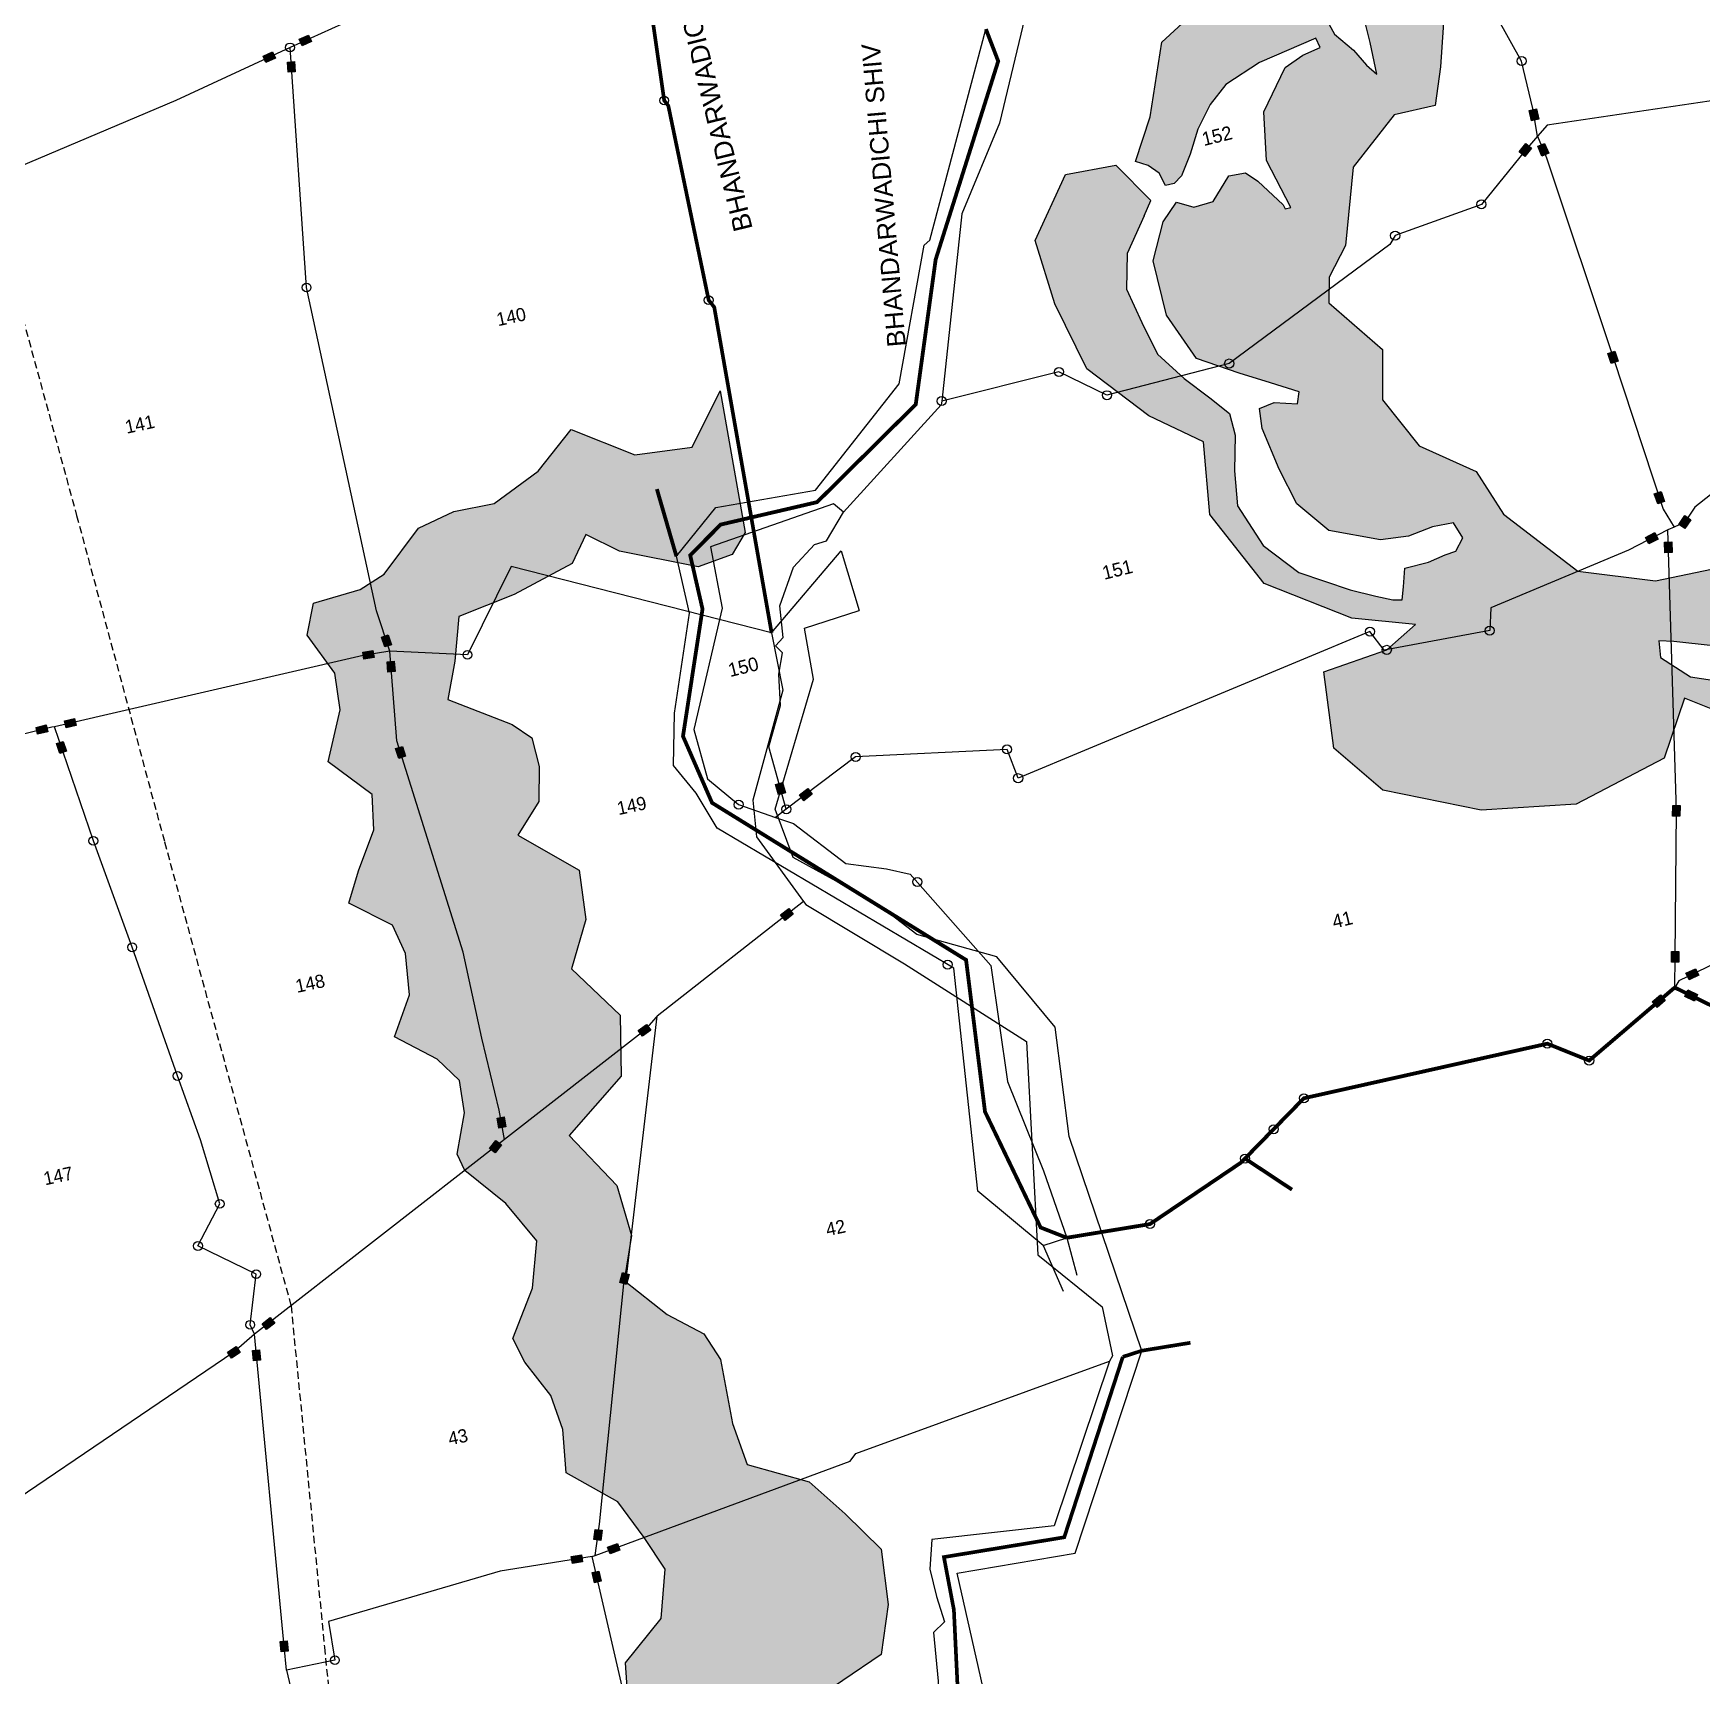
# Model space of a CAD drawing. Header units: metres. Extents: x 314244 to 319090, y 1897847 to 1902845.
# Drawn here: x 315878 to 317015, y 1900184 to 1901303 of the extents above; entities that cross this region are included whole.
import ezdxf

# ---------------------------------------------------------------- set-up
doc = ezdxf.new("R2010")
doc.units = ezdxf.units.M
doc.header["$MEASUREMENT"] = 0
for name, pattern in [('DASHDOT', [1, 0.5, -0.25, 0, -0.25]), ('DASHED', [0.75, 0.5, -0.25]), ('DIVIDE', [1.25, 0.5, -0.25, 0, -0.25, 0, -0.25])]:
    doc.linetypes.add(name, pattern=pattern)
for name, color, linetype in [('LINE_FOOTPATH', 1, 'DASHED'), ('OFF', 1, 'Continuous'), ('POLY_HATCH', 12, 'Continuous'), ('POLY_PARCEL', 6, 'Continuous'), ('POLY_WATER', 4, 'Continuous'), ('SYM_STONE', 1, 'Continuous'), ('TEXT_MAPOUT', 7, 'Continuous'), ('TEXT_PARCEL', 7, 'Continuous'), ('V_BOUND_LINE', 7, 'Continuous'), ('V_BOUND_STREAM_LINE', 7, 'DASHDOT'), ('V_DIVIDE_LINE', 7, 'DIVIDE')]:
    doc.layers.add(name, color=color, linetype=linetype)
doc.styles.get("Standard").update_dxf_attribs({"font": 'arial.ttf'})
doc.styles.add('TEXT_MAP', font='KRDEV050.TTF')

# ---------------------------------------------------------------- blocks, each defined once
blk = doc.blocks.new('STONE')
blk.add_circle((0, 0), 0.851)
blk = doc.blocks.new('STONESQUAREFILLED')
blk.add_hatch(color=256).paths.add_polyline_path([(0.7, -0.48), (0.7, 0.48), (-0.7, 0.48), (-0.7, -0.48)])
blk.add_lwpolyline([(-0.7, 0.48), (0.7, 0.48), (0.7, -0.48), (-0.7, -0.48)], close=True)

msp = doc.modelspace()

# ---------------------------------------------------------------- hatches: boundary and pattern name
at = {"layer": 'POLY_HATCH'}
h = msp.add_hatch(dxfattribs=at)
h.set_pattern_fill('ZIGZAG', color=256, scale=5.181519, angle=13.8093, style=0)
h.set_pattern_definition([(13.80926, (316196.78, 1897551.823), (12.049036, 19.90258), [16.45132, -16.45132]), (103.80926, (316212.756, 1897555.75), (-19.90258, 12.049036), [16.45132, -16.45132])])
h.paths.add_polyline_path([(316860.9, 1901355), (316893.2, 1901366.6), (316904.2, 1901412.5), (316925.4, 1901443.2), (316962.7, 1901467.3), (316960.1, 1901496.1), (316967.4, 1901527.4), (317003.3, 1901567.3), (317004.9, 1901592.4), (317015.9, 1901605.2), (317010.6, 1901638.2), (316969.3, 1901623.6), (316937.9, 1901624.4), (316854.3, 1901584), (316825.7, 1901596.8), (316816.5, 1901636.1), (316828.3, 1901668.5), (316804.9, 1901696.3), (316791.4, 1901726.5), (316789, 1901767.5), (316751, 1901815.1), (316743.1, 1901845.8), (316749.9, 1901902), (316735.1, 1901931.1), (316725.1, 1901953.3), (316735.1, 1901990), (316730.6, 1902023.3), (316696.8, 1902076.7), (316694, 1902112.8), (316647.1, 1902121), (316610.7, 1902109.3), (316571.2, 1902126.6), (316557.3, 1902148.7), (316503.8, 1902180.3), (316497.9, 1902199.5), (316494.3, 1902232.1), (316466.3, 1902249), (316457, 1902268.9), (316452.4, 1902295.7), (316456, 1902312.3), (316411.2, 1902338.1), (316402.4, 1902355.7), (316392, 1902380.2), (316366.5, 1902409.8), (316337.9, 1902438.8), (316332.3, 1902464.9), (316314.5, 1902456.8), (316315.5, 1902447.8), (316323, 1902415.3), (316359.1, 1902392.3), (316356.4, 1902365.4), (316332.7, 1902341.4), (316344.4, 1902295.4), (316390, 1902282.8), (316370.4, 1902255.7), (316358.2, 1902250), (316361.7, 1902238.1), (316367, 1902223.1), (316379.1, 1902204), (316397.6, 1902192.1), (316412.6, 1902190.9), (316425.9, 1902186.8), (316439.5, 1902177.9), (316446.8, 1902161.7), (316456.2, 1902143.5), (316470, 1902130.6), (316493.1, 1902123.2), (316516.7, 1902127.8), (316555.9, 1902088.5), (316619.2, 1902073), (316667.1, 1902094.1), (316663.6, 1902070.2), (316684.3, 1902033.7), (316639.5, 1902010.2), (316591.4, 1901970.5), (316593.1, 1901939), (316619.3, 1901896.6), (316655.5, 1901863), (316641.3, 1901820.4), (316652.8, 1901775.2), (316695, 1901743.8), (316707.3, 1901756.7), (316720.3, 1901764.6), (316735.5, 1901766.7), (316755, 1901766.8), (316761.1, 1901761.3), (316752.4, 1901752.1), (316740.7, 1901745.3), (316723.9, 1901740.4), (316714.8, 1901735.8), (316708.7, 1901733.6), (316703.7, 1901696.4), (316736, 1901658.7), (316778.2, 1901656.6), (316772.3, 1901632.9), (316743.9, 1901605.3), (316757.3, 1901562.2), (316807.6, 1901527.3), (316857.9, 1901538.5), (316924, 1901554.3), (316929.5, 1901579.5), (316948.5, 1901586.2), (316989.5, 1901605.5), (316999.1, 1901607.5), (316961.4, 1901558.3), (316933.8, 1901491.3), (316886.9, 1901469.7), (316865.6, 1901413.2), (316831.2, 1901419.6), (316797.4, 1901427.1), (316766.4, 1901380.3), (316761.6, 1901357.8), (316765.1, 1901339.9), (316768, 1901331.2), (316775.6, 1901326), (316784.2, 1901316.3), (316789, 1901297.1), (316793.5, 1901275.5), (316786.5, 1901281.6), (316777.7, 1901292), (316764.8, 1901302.9), (316756.4, 1901318.1), (316756.4, 1901333.8), (316691.7, 1901338.5), (316647.2, 1901297.3), (316639.1, 1901246.4), (316629.1, 1901216.1), (316637.7, 1901213.2), (316645.2, 1901208), (316649.6, 1901199.7), (316655.6, 1901201.1), (316660.6, 1901206.3), (316666.4, 1901221), (316671.6, 1901238), (316680, 1901254.9), (316690.7, 1901268.6), (316713.7, 1901283.6), (316752, 1901300.1), (316755.1, 1901293.8), (316743.1, 1901288.5), (316731.1, 1901280), (316716.5, 1901249.8), (316718.4, 1901216.6), (316734.9, 1901184.6), (316731.2, 1901183.7), (316729.7, 1901186.4), (316712.5, 1901202.6), (316704, 1901208.3), (316692.7, 1901206.3), (316682.1, 1901188.8), (316669, 1901184.8), (316657.2, 1901188.2), (316647.9, 1901174.9), (316641.1, 1901148.2), (316650.2, 1901111.2), (316670.8, 1901081.8), (316699.9, 1901071.7), (316721.1, 1901065.2), (316740.7, 1901059), (316739.5, 1901050.9), (316723.7, 1901051.7), (316713.7, 1901047.7), (316715.5, 1901034), (316727, 1901006.3), (316739.1, 1900982.6), (316760.8, 1900964.4), (316796, 1900958.2), (316815.1, 1900960.5), (316831.5, 1900966.9), (316845.8, 1900969.7), (316852.2, 1900959.5), (316847.4, 1900950.4), (316840.1, 1900947.9), (316828.9, 1900942.8), (316812.6, 1900938.8), (316811.8, 1900926), (316810.8, 1900917.2), (316804.6, 1900917.2), (316792.9, 1900919.8), (316775.4, 1900924.1), (316740.4, 1900935.9), (316716.2, 1900954.3), (316698.6, 1900981.3), (316696.7, 1901005.1), (316697, 1901029.5), (316693.3, 1901044.3), (316679.7, 1901055), (316662.4, 1901068), (316644.2, 1901084.7), (316633.4, 1901106.3), (316623.1, 1901128.9), (316623.4, 1901153.3), (316635.1, 1901178.9), (316639.6, 1901189.4), (316615.7, 1901213.6), (316581.5, 1901207.2), (316560.7, 1901162.1), (316574.1, 1901119), (316595.9, 1901074.7), (316638.2, 1901042.7), (316675.4, 1901024.8), (316679.8, 1900975.4), (316716.9, 1900928.4), (316776.5, 1900904.7), (316820, 1900900.4), (316800.4, 1900883.1), (316757.6, 1900868.1), (316764.3, 1900816), (316797.6, 1900787.5), (316864.6, 1900773.7), (316929.5, 1900777.9), (316989.4, 1900809.2), (317003.2, 1900850.1), (317022.5, 1900842.4), (317066.5, 1900852.8), (317089.4, 1900892.7), (317112.7, 1900921.5), (317133.9, 1900919), (317152.8, 1900903.1), (317141.8, 1900883.8), (317100.9, 1900844.3), (317099.5, 1900795.9), (317121.4, 1900777.4), (317184.6, 1900778.8), (317224.5, 1900782.6), (317235, 1900761.3), (317188.7, 1900743.9), (317157.6, 1900717.3), (317076.9, 1900683.7), (317080.2, 1900653.8), (317087.2, 1900615.2), (317158.4, 1900598.8), (317210.1, 1900577.9), (317243.9, 1900570.7), (317265.5, 1900587.7), (317286.1, 1900602.9), (317295.8, 1900621), (317303.8, 1900633.1), (317311.9, 1900641.4), (317323.8, 1900647.4), (317330.8, 1900647.6), (317333.9, 1900638.2), (317326.1, 1900625.3), (317320.9, 1900614.6), (317311.2, 1900605.9), (317299.9, 1900591.4), (317281.4, 1900580.6), (317270.3, 1900574.7), (317260.1, 1900567.2), (317241, 1900537.9), (317295.3, 1900486.2), (317343.9, 1900504.2), (317386.2, 1900511.8), (317438.6, 1900484.7), (317486.7, 1900478.3), (317499.2, 1900442.2), (317560.5, 1900411.7), (317615.3, 1900414.3), (317638.2, 1900401.7), (317668.1, 1900370.7), (317690.4, 1900347.5), (317735.2, 1900325), (317711.8, 1900356), (317712.8, 1900389.8), (317662.2, 1900386.6), (317625.2, 1900443.3), (317585.1, 1900443.6), (317543.9, 1900464.5), (317529.3, 1900499.3), (317513, 1900537.7), (317475.7, 1900545.9), (317440.5, 1900569.1), (317425.8, 1900594.2), (317392.7, 1900618.8), (317369.3, 1900646.5), (317361.1, 1900668.3), (317316.3, 1900694.1), (317309.1, 1900731.5), (317318.9, 1900759.3), (317298.6, 1900777.4), (317283.3, 1900815.2), (317290.4, 1900844), (317241.5, 1900880), (317232.2, 1900929), (317213.3, 1900938.5), (317196.4, 1900966.3), (317194.3, 1900996), (317160.3, 1901007.5), (317119.9, 1900979.4), (317058.1, 1900985.6), (317021.6, 1900938.2), (316983.5, 1900930.1), (316930.5, 1900936.8), (316880, 1900975.7), (316861.2, 1901004.6), (316822.5, 1901022.2), (316797.4, 1901053.5), (316797.4, 1901087.9), (316760.9, 1901119.7), (316761.1, 1901137.1), (316772.3, 1901158.8), (316777.4, 1901212.2), (316805.5, 1901247.8), (316833.4, 1901254.2), (316837.1, 1901280.6), (316840.4, 1901331.1)])
h.paths.add_polyline_path([(317080.7, 1900943.2), (317087.2, 1900939.3), (317100.3, 1900930.7), (317099.9, 1900925.9), (317097.8, 1900924.6), (317091.5, 1900912.1), (317077.4, 1900889.8), (317057.3, 1900869.2), (317034.4, 1900860.5), (317007.4, 1900864.8), (316987, 1900877.8), (316985.7, 1900889.3), (316996.1, 1900888.7), (317022.7, 1900885.8), (317050.8, 1900895.8), (317067.5, 1900914.1)], flags=16)
h.paths.add_polyline_path([(316601.6, 1901663), (316588.9, 1901702.1), (316562.6, 1901726.8), (316524.9, 1901723.1), (316513.3, 1901738), (316540.1, 1901761.1), (316557.7, 1901786.8), (316551.7, 1901833.7), (316492.5, 1901872.4), (316490.5, 1901903.1), (316470.5, 1901926.9), (316417.4, 1901956.1), (316429.5, 1901989), (316400.1, 1902041.2), (316377.3, 1902066.7), (316322.8, 1902061.3), (316293.4, 1902024.1), (316255.5, 1902041.1), (316197.1, 1902011.5), (316141.1, 1901972.6), (316137.7, 1902014), (316153.2, 1902033.1), (316117.6, 1902055.5), (316170.3, 1902090.5), (316126.9, 1902117.8), (316077.4, 1902066.4), (316073.6, 1902020.7), (316102.2, 1901995), (316107.2, 1901973.2), (316096, 1901915.1), (316116.4, 1901912.5), (316192.9, 1901942.2), (316228.5, 1901947.3), (316266.6, 1901932), (316316.8, 1901923.8), (316346.7, 1901935.5), (316374.4, 1901929.8), (316378, 1901906.9), (316410.8, 1901880.6), (316439.8, 1901836.5), (316478.5, 1901806), (316483.6, 1901786.7), (316473.8, 1901752.4), (316483.7, 1901717.2), (316474.3, 1901687.9), (316479.3, 1901662.8), (316476.2, 1901627.8), (316459.8, 1901607.2), (316417.3, 1901597.1), (316385.8, 1901562.3), (316373.3, 1901470), (316380, 1901404.8), (316407.8, 1901389), (316424.2, 1901344.7), (316446.6, 1901350.8), (316429.1, 1901409.5), (316388.9, 1901440.6), (316453.3, 1901470.5), (316449, 1901500.7), (316506.9, 1901502.1), (316539.3, 1901487.4), (316543.4, 1901453.5), (316596.9, 1901452.6), (316637.7, 1901488.9), (316647.5, 1901521.3), (316638.4, 1901590.7)])
h.paths.add_polyline_path([(316537.2, 1901601.3), (316543.8, 1901589.8), (316542, 1901589.3), (316543.3, 1901584), (316541, 1901562.8), (316530.4, 1901545.2), (316504.2, 1901529.4), (316482.1, 1901527.7), (316477.7, 1901537.9), (316487.5, 1901551.5), (316503.9, 1901561.2), (316523.9, 1901579.2)], flags=17)
at = {"layer": 'POLY_HATCH', "ltscale": 10}
h = msp.add_hatch(dxfattribs=at)
h.set_pattern_fill('ZIGZAG', color=256, scale=5.022582, angle=12.0688, style=0)
h.set_pattern_definition([(12.0688, (314839.556, 1897814.431), (12.26, 18.92846), [15.9467, -15.9467]), (102.0688, (314855.15, 1897817.765), (-18.92846, 12.26), [15.9467, -15.9467])])
h.paths.add_polyline_path([(315917.1, 1899791.9), (315923.9, 1899824.6), (315933.3, 1899865.9), (315938.8, 1899897.8), (315910.8, 1899908.1), (315891.3, 1899885.6), (315874.2, 1899854.2), (315845.3, 1899826.8), (315809, 1899803.3), (315790.1, 1899780), (315764.7, 1899759.4), (315744.8, 1899741.3), (315732.8, 1899728.5), (315735.8, 1899698.9), (315720.9, 1899690.4), (315701.4, 1899700.6), (315685.1, 1899719.3), (315668.6, 1899720.6), (315656.2, 1899704.7), (315648.8, 1899681.8), (315642.8, 1899652.8), (315628.8, 1899628.1), (315603.9, 1899605), (315569.4, 1899584.9), (315529.6, 1899573.1), (315502.6, 1899545.6), (315472.6, 1899513.9), (315446, 1899501), (315427.1, 1899469.2), (315410.7, 1899451), (315384.1, 1899445), (315354.8, 1899457), (315325.5, 1899480.5), (315318.8, 1899512), (315296.4, 1899539.2), (315278.7, 1899564.7), (315276.6, 1899596.5), (315279.3, 1899610.8), (315264.5, 1899629.9), (315253.2, 1899653.2), (315249.4, 1899681.7), (315263.7, 1899702.5), (315284.4, 1899717.1), (315292.3, 1899735.1), (315287.5, 1899749.3), (315282.7, 1899742.5), (315278.1, 1899723.3), (315257.7, 1899707.2), (315239.7, 1899694.1), (315236, 1899680), (315241.9, 1899660.6), (315226.3, 1899657.5), (315205.5, 1899647.8), (315199.6, 1899627.3), (315203.3, 1899604.3), (315206.3, 1899579.7), (315209.1, 1899551.6), (315198.9, 1899539.6), (315203.9, 1899519.5), (315215.8, 1899500.3), (315253.9, 1899496.7), (315255.5, 1899479.5), (315223.1, 1899460.1), (315206.8, 1899434.4), (315202.1, 1899396.6), (315220.8, 1899361.9), (315253.3, 1899342.6), (315302.1, 1899330.8), (315326.9, 1899307.3), (315357.6, 1899289.2), (315392.2, 1899290.3), (315430.8, 1899300.8), (315461.3, 1899311.6), (315496.1, 1899327.8), (315506.6, 1899359.7), (315512.3, 1899404.2), (315527.1, 1899413.6), (315548, 1899424.8), (315562.8, 1899470.6), (315593.2, 1899448.8), (315616.9, 1899430.6), (315638.4, 1899431.9), (315660, 1899444.3), (315680.6, 1899463.9), (315677.6, 1899500.5), (315661.4, 1899530.3), (315642, 1899556.9), (315647.4, 1899574.8), (315672.4, 1899590.4), (315680.6, 1899625.9), (315690.2, 1899640.7), (315714.9, 1899620.2), (315744.1, 1899627.6), (315761.3, 1899642.1), (315772.1, 1899672.2), (315784.5, 1899695.1), (315820.6, 1899705.6), (315854.1, 1899672), (315868.2, 1899658.8), (315863.1, 1899638.9), (315840.8, 1899613.4), (315828.5, 1899590), (315855, 1899568), (315850.5, 1899552.8), (315835.6, 1899529.8), (315817.9, 1899503.8), (315814, 1899490.2), (315845.6, 1899465.7), (315827.3, 1899440.1), (315816.5, 1899412), (315783, 1899387.1), (315794.5, 1899362.3), (315822, 1899345), (315857.8, 1899340.4), (315877, 1899336.2), (315875.2, 1899310.6), (315857.6, 1899291.1), (315837.5, 1899269.1), (315834.2, 1899246.1), (315845.6, 1899221.8), (315823.8, 1899205.4), (315797.7, 1899176.6), (315764.5, 1899145.7), (315763.5, 1899120.8), (315778.3, 1899095.2), (315797.6, 1899067.1), (315799.5, 1899038.2), (315812.4, 1898997.7), (315821.4, 1898958.9), (315835.2, 1898926.1), (315867.8, 1898903.9), (315913.5, 1898890.4), (315942.4, 1898906.3), (315974.8, 1898931.5), (316003.8, 1898974.9), (316016.9, 1899018), (316040.6, 1899020.8), (316075.8, 1899031.1), (316097.9, 1899062), (316111.4, 1899094.2), (316150.1, 1899101.7), (316182.7, 1899116.4), (316196.2, 1899136.5), (316160.9, 1899234.7), (316136.9, 1899289.8), (316119.7, 1899281.1), (316101.1, 1899274.7), (316085.4, 1899269.6), (316080.3, 1899242.7), (316069.4, 1899222.6), (316037.7, 1899210.1), (316023.5, 1899191.3), (316018.1, 1899168.4), (316010.3, 1899149.5), (315983.6, 1899130.6), (315948.8, 1899118.9), (315934.6, 1899111.6), (315924.7, 1899097.7), (315926.2, 1899070.8), (315926.6, 1899042.2), (315920.1, 1899020), (315901, 1899019.2), (315877.9, 1899034.5), (315866.9, 1899075.4), (315857.2, 1899112.6), (315860.1, 1899151.9), (315864.5, 1899184.1), (315882.7, 1899219.2), (315903.1, 1899260.8), (315917.6, 1899295.2), (315929.2, 1899333.4), (315939.5, 1899375.5), (315913.9, 1899391.1), (315908, 1899431.6), (315908.8, 1899466.5), (315885.2, 1899491.2), (315890.1, 1899525.5), (315906, 1899551.1), (315894.8, 1899576.5), (315891.5, 1899609.5), (315906.3, 1899634.9), (315912.8, 1899657.5), (315908.9, 1899688.5), (315917.4, 1899718), (315922.7, 1899750.4)])
h.paths.add_polyline_path([(316241.6, 1899601.7), (316246.6, 1899634.3), (316239.9, 1899653.6), (316207.5, 1899674.6), (316228.6, 1899709.9), (316232.7, 1899736.5), (316215.8, 1899752.8), (316190.5, 1899801.4), (316183.2, 1899847.4), (316190.5, 1899879.7), (316231.6, 1899889.6), (316249.9, 1899907.7), (316252.3, 1899935.4), (316264.6, 1899968.1), (316297.5, 1899995.8), (316303.4, 1900027.9), (316312.9, 1900060), (316346.4, 1900061), (316382.3, 1900088.6), (316393, 1900121.7), (316403.5, 1900162.7), (316455.9, 1900198.2), (316460.6, 1900232.2), (316455.8, 1900270), (316431.4, 1900294.1), (316406.7, 1900316), (316364.6, 1900327.7), (316354.6, 1900355.7), (316346.4, 1900399.2), (316335, 1900416.7), (316310.1, 1900429.9), (316280.7, 1900453.1), (316285.6, 1900483.8), (316275.6, 1900517.9), (316243.3, 1900551.9), (316278.6, 1900592.4), (316278, 1900634), (316244.8, 1900665.7), (316254.6, 1900699.3), (316250, 1900732.8), (316208.2, 1900756.8), (316222.5, 1900779.8), (316222.9, 1900803.5), (316217.7, 1900823), (316204.4, 1900832.2), (316160.5, 1900849.2), (316165.4, 1900875.3), (316168, 1900905.9), (316205.8, 1900920.9), (316245.2, 1900942), (316254.5, 1900961.8), (316277.6, 1900950.4), (316331.1, 1900939.7), (316354.4, 1900948), (316363.1, 1900963.2), (316346.2, 1901059.7), (316327.1, 1901021.2), (316287.9, 1901016), (316244.6, 1901033.2), (316222, 1901004.8), (316192.2, 1900982.9), (316164.7, 1900977.4), (316140.6, 1900966), (316117.2, 1900934.6), (316100.8, 1900924.2), (316069.1, 1900914.9), (316064.6, 1900893.2), (316083.6, 1900867.2), (316087.1, 1900842.2), (316079.1, 1900806.8), (316108.9, 1900784.5), (316110.1, 1900760.5), (316099.7, 1900732.5), (316093.1, 1900710.5), (316122.9, 1900695.4), (316131.8, 1900676), (316134.5, 1900647.9), (316124.3, 1900619.3), (316153.3, 1900604.1), (316168.4, 1900589.5), (316172, 1900567.5), (316166.8, 1900539.2), (316172.2, 1900528.1), (316200.1, 1900505.7), (316221.2, 1900480.1), (316218.3, 1900447.9), (316204.9, 1900413.6), (316213.1, 1900397.5), (316230.7, 1900374.8), (316238.9, 1900351.6), (316241.2, 1900322), (316276.3, 1900302.3), (316294.3, 1900278), (316308.7, 1900256.3), (316306, 1900222.7), (316281.6, 1900192.5), (316284.1, 1900155.7), (316266.7, 1900126.2), (316230.4, 1900084), (316225.2, 1900058.6), (316209.7, 1900034.6), (316183.5, 1900005.1), (316191.3, 1899978.2), (316193, 1899942), (316177.6, 1899922.1), (316169.4, 1899871.8), (316157.8, 1899823.4), (316126.8, 1899788.2), (316136.5, 1899763.8), (316145.6, 1899730.9), (316142.6, 1899700), (316126.8, 1899676.3), (316155.4, 1899644.7), (316159.4, 1899610.5), (316153.6, 1899569.4), (316177.3, 1899529), (316174.1, 1899499.8), (316163.4, 1899473.2), (316163.6, 1899434.8), (316156.4, 1899390.9), (316164.1, 1899383.2), (316274.7, 1899373.5), (316299.9, 1899390.2), (316310.6, 1899419.7), (316303.9, 1899452.7), (316284.2, 1899478.5), (316301.3, 1899489.1), (316305.8, 1899507.1), (316306.2, 1899547.4), (316275.2, 1899565.1)])

# ---------------------------------------------------------------- linework, layer by layer
at = {"layer": 'LINE_FOOTPATH', "ltscale": 10}
msp.add_lwpolyline([(315693.9, 1901562.2), (315747.8, 1901428.1), (315845.4, 1901202.9), (315907.6, 1900974.7), (315967.5, 1900752.1), (316053.7, 1900435.9), (316076.5, 1900203.2), (316099.1, 1899971.5), (316109.2, 1899866.1), (316111, 1899592.4), (316123.9, 1899442.8), (316106.7, 1899383.2), (315893.9, 1899208.1), (315773.7, 1899103.2)], dxfattribs=at)
at = {"layer": 'OFF'}
for points in [[(316428.6, 1900950.5), (316440.9, 1900909.9)], [(316566.3, 1900477.1), (316582.3, 1900482.3)]]:
    msp.add_lwpolyline(points, dxfattribs=at)
at = {"layer": 'POLY_HATCH'}
for points in [[(316756.4, 1901333.8), (316756.4, 1901318.1), (316764.8, 1901302.9), (316777.7, 1901292), (316786.5, 1901281.6), (316793.5, 1901275.5), (316789, 1901297.1), (316784.2, 1901316.3), (316775.6, 1901326), (316768, 1901331.2), (316765.1, 1901339.9), (316761.6, 1901357.8)], [(316629.1, 1901216.1), (316639.1, 1901246.4), (316647.2, 1901297.3), (316691.7, 1901338.5), (316756.4, 1901333.8)], [(316840.4, 1901331.1), (316837.1, 1901280.6), (316833.4, 1901254.2), (316805.5, 1901247.8), (316777.4, 1901212.2), (316772.3, 1901158.8), (316761.1, 1901137.1), (316760.9, 1901119.7), (316797.4, 1901087.9), (316797.4, 1901053.5), (316822.5, 1901022.2), (316861.2, 1901004.6), (316880, 1900975.7), (316930.5, 1900936.8), (316983.5, 1900930.1), (317021.6, 1900938.2)], [(316635.1, 1901178.9), (316623.4, 1901153.3), (316623.1, 1901128.9), (316633.4, 1901106.3), (316644.2, 1901084.7), (316662.4, 1901068), (316679.7, 1901055), (316693.3, 1901044.3), (316697, 1901029.5), (316696.7, 1901005.1), (316698.6, 1900981.3), (316716.2, 1900954.3), (316740.4, 1900935.9), (316775.4, 1900924.1), (316792.9, 1900919.8), (316804.6, 1900917.2), (316810.8, 1900917.2), (316811.8, 1900926), (316812.6, 1900938.8), (316828.9, 1900942.8), (316840.1, 1900947.9), (316847.4, 1900950.4), (316852.2, 1900959.5), (316845.8, 1900969.7), (316831.5, 1900966.9), (316815.1, 1900960.5), (316796, 1900958.2), (316760.8, 1900964.4), (316739.1, 1900982.6), (316727, 1901006.3), (316715.5, 1901034), (316713.7, 1901047.7), (316723.7, 1901051.7), (316739.5, 1901050.9), (316740.7, 1901059), (316721.1, 1901065.2), (316699.9, 1901071.7), (316670.8, 1901081.8), (316650.2, 1901111.2), (316641.1, 1901148.2), (316647.9, 1901174.9), (316657.2, 1901188.2), (316669, 1901184.8), (316682.1, 1901188.8), (316692.7, 1901206.3), (316704, 1901208.3), (316712.5, 1901202.6), (316729.7, 1901186.4), (316731.2, 1901183.7), (316734.9, 1901184.6), (316718.4, 1901216.6), (316716.5, 1901249.8), (316731.1, 1901280), (316743.1, 1901288.5), (316755.1, 1901293.8), (316752, 1901300.1), (316713.7, 1901283.6), (316690.7, 1901268.6), (316680, 1901254.9), (316671.6, 1901238), (316666.4, 1901221), (316660.6, 1901206.3), (316655.6, 1901201.1), (316649.6, 1901199.7), (316645.2, 1901208), (316637.7, 1901213.2), (316629.1, 1901216.1)], [(317022.5, 1900842.4), (317003.2, 1900850.1), (316989.4, 1900809.2), (316929.5, 1900777.9), (316864.6, 1900773.7), (316797.6, 1900787.5), (316764.3, 1900816), (316757.6, 1900868.1), (316800.4, 1900883.1), (316820, 1900900.4), (316776.5, 1900904.7), (316716.9, 1900928.4), (316679.8, 1900975.4), (316675.4, 1901024.8), (316638.2, 1901042.7), (316595.9, 1901074.7), (316574.1, 1901119), (316560.7, 1901162.1), (316581.5, 1901207.2), (316615.7, 1901213.6)], [(316635.1, 1901178.9), (316639.6, 1901189.4), (316615.7, 1901213.6)], [(316284.1, 1900155.7), (316281.6, 1900192.5), (316306, 1900222.7), (316308.7, 1900256.3), (316294.3, 1900278), (316276.3, 1900302.3), (316241.2, 1900322), (316238.9, 1900351.6), (316230.7, 1900374.8), (316213.1, 1900397.5), (316204.9, 1900413.6), (316218.3, 1900447.9), (316221.2, 1900480.1), (316200.1, 1900505.7), (316172.2, 1900528.1), (316166.8, 1900539.2), (316172, 1900567.5), (316168.4, 1900589.5), (316153.3, 1900604.1), (316124.3, 1900619.3), (316134.5, 1900647.9), (316131.8, 1900676), (316122.9, 1900695.4), (316093.1, 1900710.5), (316099.7, 1900732.5), (316110.1, 1900760.5), (316108.9, 1900784.5), (316079.1, 1900806.8), (316087.1, 1900842.2), (316083.6, 1900867.2), (316064.6, 1900893.2), (316069.1, 1900914.9), (316100.8, 1900924.2), (316117.2, 1900934.6), (316140.6, 1900966), (316164.7, 1900977.4), (316192.2, 1900982.9), (316222, 1901004.8), (316244.6, 1901033.2), (316287.9, 1901016), (316327.1, 1901021.2), (316346.2, 1901059.7), (316363.1, 1900963.2), (316354.4, 1900948), (316331.1, 1900939.7), (316277.6, 1900950.4), (316254.5, 1900961.8), (316245.2, 1900942), (316205.8, 1900920.9), (316168, 1900905.9), (316165.4, 1900875.3), (316160.5, 1900849.2), (316204.4, 1900832.2), (316217.7, 1900823), (316222.9, 1900803.5), (316222.5, 1900779.8), (316208.2, 1900756.8), (316250, 1900732.8), (316254.6, 1900699.3), (316244.8, 1900665.7), (316278, 1900634), (316278.6, 1900592.4), (316243.3, 1900551.9), (316275.6, 1900517.9), (316285.6, 1900483.8), (316280.7, 1900453.1), (316310.1, 1900429.9), (316335, 1900416.7), (316346.4, 1900399.2), (316354.6, 1900355.7), (316364.6, 1900327.7), (316406.7, 1900316), (316431.4, 1900294.1), (316455.8, 1900270), (316460.6, 1900232.2), (316455.9, 1900198.2), (316403.5, 1900162.7)]]:
    msp.add_lwpolyline(points, dxfattribs=at)
msp.add_lwpolyline([(317100.3, 1900930.7), (317087.2, 1900939.3), (317080.7, 1900943.2), (317067.5, 1900914.1), (317050.8, 1900895.8), (317022.7, 1900885.8), (316996.1, 1900888.7), (316985.7, 1900889.3), (316987, 1900877.8), (317007.4, 1900864.8), (317034.4, 1900860.5), (317057.3, 1900869.2), (317077.4, 1900889.8), (317091.5, 1900912.1), (317097.8, 1900924.6), (317099.9, 1900925.9)], close=True, dxfattribs=at)
at = {"layer": 'POLY_PARCEL'}
for points in [[(316903, 1901233.3), (316900, 1901252.2), (316892.3, 1901284.5), (316875.5, 1901314.3), (316825.2, 1901398.2), (316825.6, 1901457.8)], [(316144.6, 1901335.4), (316053, 1901293.8)], [(316053, 1901293.8), (315975.3, 1901257.6), (315814.2, 1901189.4), (315812.4, 1901191.3)], [(316121, 1900882.2), (316111.9, 1900909.8), (316064.3, 1901130.1), (316053, 1901293.8)], [(317046.3, 1901261.6), (317044.7, 1901260.7), (316909.6, 1901240.9), (316903, 1901233.3)], [(316903, 1901233.3), (316894.9, 1901223.8), (316864.9, 1901186.8), (316806.1, 1901165.5), (316802.5, 1901159.5), (316693, 1901078.3), (316609.7, 1901056.7), (316577, 1901072.6), (316497.1, 1901052.7)], [(316903, 1901233.3), (316909.2, 1901218.6), (316954.6, 1901082.5), (316988.8, 1900978.9), (316996.3, 1900966.8)], [(317162, 1901099.8), (317010.4, 1900980.3), (317003.5, 1900970.2), (316996.3, 1900966.8)], [(316391.2, 1900774.4), (316379.2, 1900817), (316387.3, 1900845.2), (316386, 1900866.6), (316388.6, 1900881.1), (316383.9, 1900885.8), (316389, 1900891.6), (316386.9, 1900913), (316396, 1900939.4), (316410.3, 1900954.9), (316418.5, 1900957.4), (316430.1, 1900976.9)], [(316992, 1900964.8), (316965, 1900951.1), (316871.3, 1900911.8), (316870.5, 1900896.2), (316798.5, 1900882.8), (316788.9, 1900895.5), (316549.2, 1900795.6), (316541.6, 1900815.2), (316438.4, 1900810.1), (316391.2, 1900774.4)], [(316996.3, 1900966.8), (316992, 1900964.8)], [(316996.6, 1900652.9), (316996.9, 1900673.8), (316997.7, 1900773.4), (316992, 1900964.8)], [(316381.2, 1900894.6), (316203.8, 1900940), (316173.9, 1900879.7), (316121, 1900882.2)], [(316121, 1900882.2), (316102.8, 1900879.2), (315892.5, 1900830.7)], [(316199.2, 1900549.2), (316195.6, 1900569.3), (316183.7, 1900618.3), (316170.9, 1900677.1), (316125.8, 1900821.1), (316121, 1900882.2)], [(317420.5, 1900876.6), (317404.9, 1900872.5), (317378.9, 1900870.2), (317367.1, 1900851.9), (317265.2, 1900793.5), (317262.9, 1900789.3), (317099.8, 1900705.8), (316999.3, 1900657.4), (316996.6, 1900652.9)], [(315892.5, 1900830.7), (315890.6, 1900830.3), (315793.7, 1900806.5)], [(316028.7, 1900416.5), (316025.9, 1900423), (316030, 1900457.5), (315990.3, 1900476.7), (316005.1, 1900505.4), (315992, 1900549), (315976.3, 1900592.6), (315945.5, 1900680.3), (315919, 1900752.9), (315892.5, 1900830.7)], [(316391.2, 1900774.4), (316383.9, 1900768.8)], [(316403, 1900711.6), (316303.2, 1900633.3)], [(316303.2, 1900633.3), (316302.2, 1900632.5), (316294.6, 1900623.7), (316199.2, 1900549.2)], [(316261, 1900265.6), (316264, 1900287), (316280.7, 1900453.1), (316282.8, 1900459.4), (316303.2, 1900633.3)], [(316199.2, 1900549.2), (316028.7, 1900416.5)], [(316028.7, 1900416.5), (316014.7, 1900404.2), (315784.9, 1900248.3)], [(316050.5, 1900187.4), (316049.1, 1900203.8), (316028.7, 1900416.5)], [(316261, 1900265.6), (316434.8, 1900330.1), (316438.6, 1900335.3), (316611.5, 1900398.2)], [(316258.8, 1900264.9), (316196.3, 1900255), (316079.3, 1900220.6), (316083.6, 1900194.3), (316050.5, 1900187.4)], [(316258.8, 1900264.9), (316261, 1900265.6)], [(316317.7, 1900010.1), (316258.8, 1900264.9)], [(316050.5, 1900187.4), (316055.3, 1900167.2), (316097.8, 1899926.3)]]:
    msp.add_lwpolyline(points, dxfattribs=at)
at = {"layer": 'POLY_WATER'}
for points in [[(316616.5, 1901385.5), (316561.5, 1901346.6), (316536.4, 1901242.1), (316510.9, 1901180.3), (316497.1, 1901052.7)], [(316566.3, 1900477.1), (316521.8, 1900514.1), (316505.3, 1900666), (316344, 1900761.6), (316329.7, 1900785.5), (316314.4, 1900804.2), (316315.1, 1900839.9), (316325.3, 1900908), (316316.3, 1900946.9), (316343.1, 1900980.2), (316411, 1900991.9), (316468.1, 1901064.5), (316485.2, 1901158.9), (316489.1, 1901162.4), (316527.2, 1901306.3)], [(316497.1, 1901052.7), (316496.8, 1901050.2), (316430.1, 1900976.9)], [(316430.1, 1900976.9), (316423.4, 1900982.7), (316339.6, 1900953.3), (316347.4, 1900911.5), (316328.2, 1900828.8), (316337.6, 1900795.1), (316358.7, 1900777.6), (316383.9, 1900768.8)], [(316381.2, 1900894.6), (316428.6, 1900950.5)], [(316403.7, 1900897.8), (316440.9, 1900909.9)], [(316381.2, 1900894.6), (316388.9, 1900855.6), (316368.3, 1900780.7), (316371, 1900755.7), (316403, 1900711.6)], [(316528.1, 1900163.1), (316507.7, 1900253.7), (316588.1, 1900267.2), (316633.5, 1900405.3), (316583.9, 1900551.3), (316574.4, 1900625.9), (316534.6, 1900673.7), (316480.2, 1900689.1), (316451.9, 1900710.7), (316395.9, 1900741.5), (316383.7, 1900774.5), (316409.8, 1900863.2), (316403.7, 1900897.8)], [(316383.9, 1900768.8), (316396, 1900764.6), (316431.7, 1900737.5), (316459.4, 1900733.9), (316475.7, 1900730.2), (316530.5, 1900668), (316541.9, 1900588.8), (316566.4, 1900527.9), (316582.3, 1900482.3)], [(316403, 1900711.6), (316404.6, 1900709.4), (316471.8, 1900669.1), (316554.9, 1900616), (316562.5, 1900470.6), (316606.4, 1900435.1), (316613.5, 1900401.7), (316611.5, 1900398.2)], [(316566.3, 1900477.1), (316579.9, 1900445.8)], [(316582.3, 1900482.3), (316589.1, 1900456.8)], [(316611.5, 1900398.2), (316573.8, 1900286), (316490.3, 1900276.7), (316488.9, 1900256.4), (316493.6, 1900237.7), (316499, 1900220.5), (316491.6, 1900213.2), (316494.6, 1900180.1), (316495.8, 1900152.3), (316503.3, 1900118), (316510.6, 1900064.9), (316508.9, 1900036.1), (316506.8, 1900021.9), (316502.6, 1899993.7), (316500.1, 1899956.6)]]:
    msp.add_lwpolyline(points, dxfattribs=at)
at = {"layer": 'V_BOUND_LINE'}
for points, const_width in [([(316288.7, 1901391.6), (316308, 1901257.6), (316310.8, 1901254), (316338.3, 1901121.5), (316342.1, 1901116.7), (316381.2, 1900894.6)], 2.51), ([(316996.6, 1900652.9), (316938.3, 1900603.1), (316909.8, 1900614.6), (316743.9, 1900577.4), (316701, 1900533.5), (316639, 1900491.6), (316582.3, 1900482.3)], 2.59), ([(317360.5, 1900503.7), (317293.1, 1900479.9), (317234.5, 1900537.6), (317227, 1900538.9), (316996.6, 1900652.9)], 2.59)]:
    msp.add_lwpolyline(points, dxfattribs=dict(at, const_width=const_width))
at = {"layer": 'V_BOUND_STREAM_LINE', "ltscale": 10}
for points, const_width in [([(316527.2, 1901306.3), (316535.6, 1901284.4), (316493, 1901149.3), (316479.4, 1901050.4), (316412.2, 1900983.8), (316346.5, 1900968.5), (316325.7, 1900947.6), (316334.1, 1900910.9), (316320.8, 1900824.2), (316340.6, 1900778.8), (316513.7, 1900671.7), (316526.6, 1900568.2), (316564.5, 1900489.3), (316582.3, 1900482.3)], 2.59), ([(316620.5, 1900401.1), (316633.5, 1900405.3)], 2.51), ([(316508.1, 1900172), (316505.4, 1900228.6), (316498.6, 1900264.6), (316580.6, 1900278.1), (316620.5, 1900401.1)], 2.51)]:
    msp.add_lwpolyline(points, dxfattribs=dict(at, const_width=const_width))
at = {"layer": 'V_DIVIDE_LINE', "ltscale": 10}
for points, const_width in [([(316316.3, 1900946.9), (316303, 1900992.7)], 2.59), ([(316703.8, 1900536.3), (316735.8, 1900515.1)], 2.59), ([(316633.5, 1900405.3), (316666.6, 1900410.7)], 2.51)]:
    msp.add_lwpolyline(points, dxfattribs=dict(at, const_width=const_width))

# ---------------------------------------------------------------- block references
at = {"layer": 'SYM_STONE'}
for name, p, xscale, yscale, zscale, rotation in [('STONESQUAREFILLED', (316063.5, 1901298.6), 5.022581855959952, 5.022581855959952, 5.022581855959952, 24.41353909424557), ('STONESQUAREFILLED', (316038.8, 1901287.1), 5.022581855959953, 5.022581855959953, 5.022581855959953, 204.7804771512967), ('STONE', (316053, 1901293.8), 3.515807299171967, 3.515807299171967, 3.515807299171967, 12.06878944985248), ('STONESQUAREFILLED', (316053.9, 1901280.5), 5.022581855959952, 5.022581855959952, 5.022581855959952, 273.9782279736897), ('STONE', (316308, 1901257.6), 3.515807299171967, 3.515807299171967, 3.515807299171967, 12.06878944985248), ('STONESQUAREFILLED', (316894.9, 1901223.8), 5.181518504378234, 5.181518504378234, 5.181518504378234, 231.0357060374831), ('STONESQUAREFILLED', (316907, 1901224), 5.181518504378234, 5.181518504378234, 5.181518504378234, 292.8908500861441), ('STONE', (316864.9, 1901186.8), 3.627062953064763, 3.627062953064763, 3.627062953064763, 13.80925698657685), ('STONE', (316806.1, 1901165.5), 3.627062953064763, 3.627062953064763, 3.627062953064763, 13.80925698657685), ('STONE', (316064.3, 1901130.1), 3.515807299171967, 3.515807299171967, 3.515807299171967, 12.06878944985248), ('STONE', (316338.3, 1901121.5), 3.515807299171967, 3.515807299171967, 3.515807299171967, 12.06878944985248), ('STONESQUAREFILLED', (316954.6, 1901082.5), 5.181518504378233, 5.181518504378233, 5.181518504378233, 288.301945996437), ('STONE', (316577, 1901072.6), 3.627062953064763, 3.627062953064763, 3.627062953064763, 13.80925698657685), ('STONE', (316693, 1901078.3), 3.627062953064763, 3.627062953064763, 3.627062953064763, 13.80925698657685), ('STONE', (316497.1, 1901052.7), 3.627062953064763, 3.627062953064763, 3.627062953064763, 13.80925698657685), ('STONE', (316609.7, 1901056.7), 3.627062953064763, 3.627062953064763, 3.627062953064763, 13.80925698657685), ('STONESQUAREFILLED', (316986.2, 1900986.8), 5.181518504378234, 5.181518504378234, 5.181518504378234, 288.3019459964381), ('STONESQUAREFILLED', (317003.5, 1900970.2), 5.181518504378234, 5.181518504378234, 5.181518504378234, 56.02316741217376), ('STONESQUAREFILLED', (316981, 1900959.2), 5.181518504378235, 5.181518504378235, 5.181518504378235, 206.8982262055367), ('STONESQUAREFILLED', (316992.3, 1900953), 5.181518504378234, 5.181518504378234, 5.181518504378234, 271.7041097250893), ('STONESQUAREFILLED', (316118.8, 1900889.2), 5.022581855959953, 5.022581855959953, 5.022581855959953, 108.2718661780546), ('STONE', (316788.9, 1900895.5), 3.627062953064763, 3.627062953064763, 3.627062953064763, 13.80925698657685), ('STONE', (316870.5, 1900896.2), 3.627062953064763, 3.627062953064763, 3.627062953064763, 13.80925698657685), ('STONESQUAREFILLED', (316106.4, 1900879.8), 5.022581855959953, 5.022581855959953, 5.022581855959953, 189.2846019327722), ('STONE', (316173.9, 1900879.7), 3.515807299171967, 3.515807299171967, 3.515807299171967, 12.06878944985248), ('STONE', (316800.4, 1900883.1), 3.627062953064763, 3.627062953064763, 3.627062953064763, 13.80925698657685), ('STONESQUAREFILLED', (316121.9, 1900871.6), 5.022581855959953, 5.022581855959953, 5.022581855959953, 274.4312771476876), ('STONESQUAREFILLED', (315903.3, 1900833.1), 5.022581855959952, 5.022581855959952, 5.022581855959952, 12.70350621132518), ('STONESQUAREFILLED', (315883.9, 1900828.7), 5.022581855959952, 5.022581855959952, 5.022581855959952, 193.435284317146), ('STONESQUAREFILLED', (315897.3, 1900816.6), 5.022581855959952, 5.022581855959952, 5.022581855959952, 288.8120580752278), ('STONESQUAREFILLED', (316128.3, 1900813.2), 5.022581855959953, 5.022581855959953, 5.022581855959953, 287.3841741151908), ('STONE', (316438.4, 1900810.1), 3.627062953064763, 3.627062953064763, 3.627062953064763, 13.80925698657685), ('STONE', (316541.6, 1900815.2), 3.627062953064763, 3.627062953064763, 3.627062953064763, 13.80925698657685), ('STONESQUAREFILLED', (316387.2, 1900788.4), 5.181518504378233, 5.181518504378233, 5.181518504378233, 105.7549168463312), ('STONE', (316549.2, 1900795.6), 3.627062953064763, 3.627062953064763, 3.627062953064763, 13.80925698657685), ('STONE', (316358.7, 1900777.6), 3.627062953064763, 3.627062953064763, 3.627062953064763, 13.80925698657685), ('STONESQUAREFILLED', (316404.5, 1900784.4), 5.181518504378233, 5.181518504378233, 5.181518504378233, 37.13895355246961), ('STONE', (316391.2, 1900774.4), 3.627062953064763, 3.627062953064763, 3.627062953064763, 13.80925698657685), ('STONESQUAREFILLED', (316997.7, 1900773.4), 5.181518504378233, 5.181518504378233, 5.181518504378233, 269.5546754222505), ('STONE', (315919, 1900752.9), 3.515807299171967, 3.515807299171967, 3.515807299171967, 12.06878944985248), ('STONE', (316480.5, 1900724.9), 3.627062953064763, 3.627062953064763, 3.627062953064763, 13.80925698657685), ('STONESQUAREFILLED', (316391.6, 1900702.7), 5.022581855959952, 5.022581855959952, 5.022581855959952, 218.1447165979833), ('STONE', (315945.5, 1900680.3), 3.515807299171967, 3.515807299171967, 3.515807299171967, 12.06878944985248), ('STONESQUAREFILLED', (316996.9, 1900673.8), 5.181518504378234, 5.181518504378234, 5.181518504378234, 89.55467542224966), ('STONE', (316501.1, 1900668.5), 3.627062953064763, 3.627062953064763, 3.627062953064763, 13.80925698657685), ('STONESQUAREFILLED', (317008.6, 1900661.9), 5.181518504378233, 5.181518504378233, 5.181518504378233, 25.71621058384848), ('STONESQUAREFILLED', (316985.7, 1900643.6), 5.181518504378233, 5.181518504378233, 5.181518504378233, 220.5411290791482), ('STONESQUAREFILLED', (317007.8, 1900647.5), 5.181518504378233, 5.181518504378233, 5.181518504378233, 334.1341356242106), ('STONESQUAREFILLED', (316294.6, 1900623.7), 5.022581855959952, 5.022581855959952, 5.022581855959952, 36.04449333950671), ('STONE', (316909.8, 1900614.6), 3.627062953064763, 3.627062953064763, 3.627062953064763, 13.80925698657685), ('STONE', (316938.3, 1900603.1), 3.627062953064763, 3.627062953064763, 3.627062953064763, 13.80925698657685), ('STONE', (315976.3, 1900592.6), 3.515807299171967, 3.515807299171967, 3.515807299171967, 12.06878944985248), ('STONE', (316743.9, 1900577.4), 3.627062953064763, 3.627062953064763, 3.627062953064763, 13.80925698657685), ('STONESQUAREFILLED', (316197.1, 1900560.9), 5.022581855959952, 5.022581855959952, 5.022581855959952, 100.3899325477183), ('STONE', (316723.3, 1900556.3), 3.627062953064763, 3.627062953064763, 3.627062953064763, 13.80925698657685), ('STONESQUAREFILLED', (316193, 1900544.4), 5.022581855959953, 5.022581855959953, 5.022581855959953, 231.9656201234185), ('STONE', (316005.1, 1900505.4), 3.515807299171967, 3.515807299171967, 3.515807299171967, 12.06878944985248), ('STONE', (316639, 1900491.6), 3.627062953064763, 3.627062953064763, 3.627062953064763, 13.80925698657685), ('STONE', (315990.3, 1900476.7), 3.515807299171967, 3.515807299171967, 3.515807299171967, 12.06878944985248), ('STONE', (316030, 1900457.5), 3.515807299171967, 3.515807299171967, 3.515807299171967, 12.06878944985248), ('STONESQUAREFILLED', (316280.9, 1900454.5), 5.022581855959952, 5.022581855959952, 5.022581855959952, 254.9266459546073), ('STONE', (316025.9, 1900423), 3.515807299171967, 3.515807299171967, 3.515807299171967, 12.06878944985248), ('STONESQUAREFILLED', (316038.3, 1900423.9), 5.022581855959952, 5.022581855959952, 5.022581855959952, 37.89801087197913), ('STONESQUAREFILLED', (316014.7, 1900404.2), 5.022581855959953, 5.022581855959953, 5.022581855959953, 214.0887922469299), ('STONESQUAREFILLED', (316030.1, 1900402.2), 5.022581855959952, 5.022581855959952, 5.022581855959952, 275.4558744752415), ('STONESQUAREFILLED', (316262.9, 1900279.7), 5.022581855959952, 5.022581855959952, 5.022581855959952, 82.02731253600145), ('STONESQUAREFILLED', (316273.6, 1900270.3), 5.022581855959953, 5.022581855959953, 5.022581855959953, 20.3359783620959), ('STONESQUAREFILLED', (316248.5, 1900263.2), 5.022581855959953, 5.022581855959953, 5.022581855959953, 188.9869503867832), ('STONESQUAREFILLED', (316262, 1900251.1), 5.022581855959954, 5.022581855959954, 5.022581855959954, 283.0191192110821), ('STONESQUAREFILLED', (316049.1, 1900203.8), 5.022581855959953, 5.022581855959953, 5.022581855959953, 95.45587447524103), ('STONE', (316083.6, 1900194.3), 3.515807299171967, 3.515807299171967, 3.515807299171967, 12.06878944985248)]:
    msp.add_blockref(name, p, dxfattribs=dict(at, xscale=xscale, yscale=yscale, zscale=zscale, rotation=rotation))
at = {"layer": 'SYM_STONE', "ltscale": 10}
for name, p, xscale, yscale, zscale, rotation in [('STONE', (316892.3, 1901284.5), 3.627062953064763, 3.627062953064763, 3.627062953064763, 13.80925698657685), ('STONESQUAREFILLED', (316900.7, 1901247.9), 5.181518504378234, 5.181518504378234, 5.181518504378234, 102.5595797786297), ('STONE', (316703.8, 1900536.3), 3.627062953064763, 3.627062953064763, 3.627062953064763, 13.80925698657685)]:
    msp.add_blockref(name, p, dxfattribs=dict(at, xscale=xscale, yscale=yscale, zscale=zscale, rotation=rotation))

# ---------------------------------------------------------------- texts
at = {"layer": 'TEXT_MAPOUT'}
for height, rotation, p in [(12.954, 103.8093, (316368.4, 1901170.2)), (12.556, 94.9292, (316472.7, 1901090.1))]:
    msp.add_text('BHANDARWADICHI SHIV', height=height, rotation=rotation, dxfattribs=at).set_placement(p)
at = {"layer": 'TEXT_PARCEL', "ltscale": 10, "style": 'TEXT_MAP'}
for s, p in [('152', (316675.7, 1901226.5)), ('151', (316607.8, 1900930.8)), ('150', (316352.9, 1900864.5))]:
    msp.add_text(s, height=9.33, rotation=13.8093, dxfattribs=at).set_placement(p)
at = {"layer": 'TEXT_PARCEL', "style": 'TEXT_MAP'}
for s, height, rotation, p in [('140', 9.04, 12.0688, (316194.8, 1901103.7)), ('141', 9.04, 12.0688, (315941.7, 1901030.4)), ('149', 9.04, 12.0688, (316276.9, 1900770.4)), ('41', 9.33, 13.8093, (316764.5, 1900693)), ('148', 9.04, 12.0688, (316057.8, 1900649.2)), ('147', 9.04, 12.0688, (315886.1, 1900518)), ('42', 9.04, 12.0688, (316419.2, 1900483.3)), ('43', 9.04, 12.0688, (316161.8, 1900340.7))]:
    msp.add_text(s, height=height, rotation=rotation, dxfattribs=at).set_placement(p)

doc.saveas('drawing.dxf')
